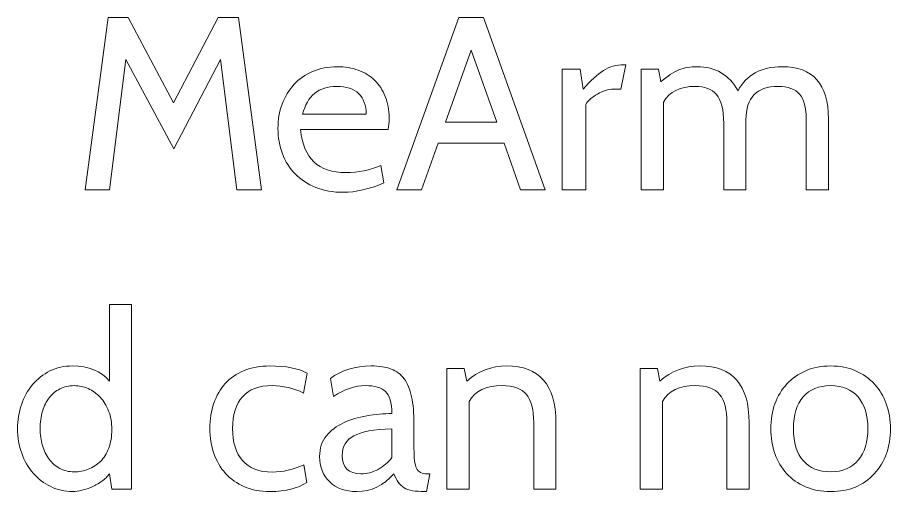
# Model space of a CAD drawing. Header units: centimetres. Extents: x -24 to 24.1, y -20.7 to 0.5.
# Drawn here: x 4.0141 to 4.3899, y -16.991 to -16.7868 of the extents above; entities that cross this region are included whole.
import ezdxf

# ---------------------------------------------------------------- set-up
doc = ezdxf.new("R2010")
doc.units = ezdxf.units.CM
doc.header["$MEASUREMENT"] = 0
doc.layers.add('Layer 1', color=7, linetype='Continuous')

msp = doc.modelspace()

# ---------------------------------------------------------------- linework, layer by layer
at = {"layer": 'Layer 1', "color": 250, "lineweight": 9}
for points, knots in [([(4.11909, -16.86103), (4.11909, -16.86103), (4.10849, -16.86103), (4.10849, -16.86103), (4.10849, -16.86103), (4.10849, -16.86103), (4.10149, -16.80493), (4.10149, -16.80493), (4.10149, -16.80493), (4.10149, -16.80493), (4.08134, -16.84342), (4.08134, -16.84342), (4.08134, -16.84342), (4.08134, -16.84342), (4.06076, -16.80493), (4.06076, -16.80493), (4.06076, -16.80493), (4.06076, -16.80493), (4.05376, -16.86103), (4.05376, -16.86103), (4.05376, -16.86103), (4.05376, -16.86103), (4.04316, -16.86103), (4.04316, -16.86103), (4.04316, -16.86103), (4.04316, -16.86103), (4.05313, -16.78679), (4.05313, -16.78679), (4.05313, -16.78679), (4.05313, -16.78679), (4.06172, -16.78679), (4.06172, -16.78679), (4.06172, -16.78679), (4.06172, -16.78679), (4.08123, -16.82359), (4.08123, -16.82359), (4.08123, -16.82359), (4.08123, -16.82359), (4.10053, -16.78679), (4.10053, -16.78679), (4.10053, -16.78679), (4.10053, -16.78679), (4.10923, -16.78679), (4.10923, -16.78679), (4.10923, -16.78679), (4.10923, -16.78679), (4.11909, -16.86103), (4.11909, -16.86103)], [0, 0, 0, 0, 0.076923, 0.076923, 0.076923, 0.076923, 0.153846, 0.153846, 0.153846, 0.153846, 0.230769, 0.230769, 0.230769, 0.230769, 0.307692, 0.307692, 0.307692, 0.307692, 0.384615, 0.384615, 0.384615, 0.384615, 0.461538, 0.461538, 0.461538, 0.461538, 0.538462, 0.538462, 0.538462, 0.538462, 0.615385, 0.615385, 0.615385, 0.615385, 0.692308, 0.692308, 0.692308, 0.692308, 0.769231, 0.769231, 0.769231, 0.769231, 0.846154, 0.846154, 0.846154, 0.846154, 1, 1, 1, 1]), ([(4.24127, -16.86103), (4.24127, -16.86103), (4.23066, -16.86103), (4.23066, -16.86103), (4.23066, -16.86103), (4.23066, -16.86103), (4.22356, -16.84098), (4.22356, -16.84098), (4.22356, -16.84098), (4.22356, -16.84098), (4.19513, -16.84098), (4.19513, -16.84098), (4.19513, -16.84098), (4.19513, -16.84098), (4.18803, -16.86103), (4.18803, -16.86103), (4.18803, -16.86103), (4.18803, -16.86103), (4.17742, -16.86103), (4.17742, -16.86103), (4.17742, -16.86103), (4.17742, -16.86103), (4.20404, -16.78679), (4.20404, -16.78679), (4.20404, -16.78679), (4.20404, -16.78679), (4.21465, -16.78679), (4.21465, -16.78679), (4.21465, -16.78679), (4.21465, -16.78679), (4.24127, -16.86103), (4.24127, -16.86103)], [0, 0, 0, 0, 0.111111, 0.111111, 0.111111, 0.111111, 0.222222, 0.222222, 0.222222, 0.222222, 0.333333, 0.333333, 0.333333, 0.333333, 0.444444, 0.444444, 0.444444, 0.444444, 0.555556, 0.555556, 0.555556, 0.555556, 0.666667, 0.666667, 0.666667, 0.666667, 0.777778, 0.777778, 0.777778, 0.777778, 1, 1, 1, 1]), ([(4.22037, -16.83186), (4.22037, -16.83186), (4.20934, -16.8009), (4.20934, -16.8009), (4.20934, -16.8009), (4.20934, -16.8009), (4.19832, -16.83186), (4.19832, -16.83186), (4.19832, -16.83186), (4.19832, -16.83186), (4.22037, -16.83186), (4.22037, -16.83186)], [0, 0, 0, 0, 0.25, 0.25, 0.25, 0.25, 0.5, 0.5, 0.5, 0.5, 1, 1, 1, 1]), ([(4.27595, -16.80715), (4.27595, -16.80715), (4.27383, -16.81765), (4.27383, -16.81765), (4.27383, -16.81765), (4.27383, -16.81765), (4.27054, -16.81765), (4.27054, -16.81765), (4.27054, -16.81765), (4.26948, -16.81765), (4.26835, -16.81785), (4.26714, -16.81824), (4.26714, -16.81824), (4.26594, -16.81862), (4.26479, -16.81914), (4.2637, -16.81977), (4.2637, -16.81977), (4.2626, -16.82041), (4.26159, -16.82112), (4.26067, -16.8219), (4.26067, -16.8219), (4.25976, -16.82267), (4.25908, -16.82349), (4.25866, -16.82433), (4.25866, -16.82433), (4.25866, -16.82433), (4.25866, -16.86103), (4.25866, -16.86103), (4.25866, -16.86103), (4.25866, -16.86103), (4.24848, -16.86103), (4.24848, -16.86103), (4.24848, -16.86103), (4.24848, -16.86103), (4.24848, -16.80906), (4.24848, -16.80906), (4.24848, -16.80906), (4.24848, -16.80906), (4.25633, -16.80906), (4.25633, -16.80906), (4.25633, -16.80906), (4.25633, -16.80906), (4.25749, -16.81765), (4.25749, -16.81765), (4.25749, -16.81765), (4.26075, -16.81398), (4.2637, -16.81131), (4.26635, -16.80965), (4.26635, -16.80965), (4.269, -16.80798), (4.27192, -16.80715), (4.2751, -16.80715), (4.2751, -16.80715), (4.2751, -16.80715), (4.27595, -16.80715), (4.27595, -16.80715)], [0, 0, 0, 0, 0.066667, 0.066667, 0.066667, 0.066667, 0.133333, 0.133333, 0.133333, 0.133333, 0.2, 0.2, 0.2, 0.2, 0.266667, 0.266667, 0.266667, 0.266667, 0.333333, 0.333333, 0.333333, 0.333333, 0.4, 0.4, 0.4, 0.4, 0.466667, 0.466667, 0.466667, 0.466667, 0.533333, 0.533333, 0.533333, 0.533333, 0.6, 0.6, 0.6, 0.6, 0.666667, 0.666667, 0.666667, 0.666667, 0.733333, 0.733333, 0.733333, 0.733333, 0.8, 0.8, 0.8, 0.8, 0.866667, 0.866667, 0.866667, 0.866667, 1, 1, 1, 1]), ([(4.1736, -16.83505), (4.1736, -16.83505), (4.13596, -16.83505), (4.13596, -16.83505), (4.13596, -16.83505), (4.13709, -16.84742), (4.14359, -16.85361), (4.15547, -16.85361), (4.15547, -16.85361), (4.16077, -16.85361), (4.16576, -16.85258), (4.17042, -16.85053), (4.17042, -16.85053), (4.17042, -16.85053), (4.1717, -16.85806), (4.1717, -16.85806), (4.1717, -16.85806), (4.16554, -16.86075), (4.15975, -16.86209), (4.1543, -16.86209), (4.1543, -16.86209), (4.14992, -16.86209), (4.14598, -16.86138), (4.14248, -16.85997), (4.14248, -16.85997), (4.13898, -16.85855), (4.13603, -16.85663), (4.13362, -16.85419), (4.13362, -16.85419), (4.13122, -16.85175), (4.12938, -16.84885), (4.12811, -16.84549), (4.12811, -16.84549), (4.12684, -16.84213), (4.1262, -16.83851), (4.1262, -16.83462), (4.1262, -16.83462), (4.1262, -16.83087), (4.1268, -16.82737), (4.128, -16.82412), (4.128, -16.82412), (4.1292, -16.82087), (4.1309, -16.81806), (4.13309, -16.81569), (4.13309, -16.81569), (4.13528, -16.81332), (4.13795, -16.81145), (4.1411, -16.81007), (4.1411, -16.81007), (4.14424, -16.80869), (4.14776, -16.808), (4.15165, -16.808), (4.15165, -16.808), (4.15497, -16.808), (4.15801, -16.8085), (4.16077, -16.80949), (4.16077, -16.80949), (4.16353, -16.81048), (4.16588, -16.81193), (4.16782, -16.81383), (4.16782, -16.81383), (4.16977, -16.81574), (4.17129, -16.81806), (4.17238, -16.82078), (4.17238, -16.82078), (4.17348, -16.8235), (4.17403, -16.82656), (4.17403, -16.82996), (4.17403, -16.82996), (4.17403, -16.83193), (4.17389, -16.83363), (4.1736, -16.83505)], [0, 0, 0, 0, 0.052632, 0.052632, 0.052632, 0.052632, 0.105263, 0.105263, 0.105263, 0.105263, 0.157895, 0.157895, 0.157895, 0.157895, 0.210526, 0.210526, 0.210526, 0.210526, 0.263158, 0.263158, 0.263158, 0.263158, 0.315789, 0.315789, 0.315789, 0.315789, 0.368421, 0.368421, 0.368421, 0.368421, 0.421053, 0.421053, 0.421053, 0.421053, 0.473684, 0.473684, 0.473684, 0.473684, 0.526316, 0.526316, 0.526316, 0.526316, 0.578947, 0.578947, 0.578947, 0.578947, 0.631579, 0.631579, 0.631579, 0.631579, 0.684211, 0.684211, 0.684211, 0.684211, 0.736842, 0.736842, 0.736842, 0.736842, 0.789474, 0.789474, 0.789474, 0.789474, 0.842105, 0.842105, 0.842105, 0.842105, 0.894737, 0.894737, 0.894737, 0.894737, 1, 1, 1, 1]), ([(4.36312, -16.86103), (4.36312, -16.86103), (4.35358, -16.86103), (4.35358, -16.86103), (4.35358, -16.86103), (4.35358, -16.86103), (4.35358, -16.83049), (4.35358, -16.83049), (4.35358, -16.83049), (4.35358, -16.82561), (4.35262, -16.82205), (4.35072, -16.81983), (4.35072, -16.81983), (4.34881, -16.8176), (4.3457, -16.81649), (4.34138, -16.81649), (4.34138, -16.81649), (4.33219, -16.81649), (4.3276, -16.82129), (4.3276, -16.83091), (4.3276, -16.83091), (4.3276, -16.83091), (4.3276, -16.86103), (4.3276, -16.86103), (4.3276, -16.86103), (4.3276, -16.86103), (4.31805, -16.86103), (4.31805, -16.86103), (4.31805, -16.86103), (4.31805, -16.86103), (4.31805, -16.83239), (4.31805, -16.83239), (4.31805, -16.83239), (4.31805, -16.82646), (4.31701, -16.82232), (4.31492, -16.81999), (4.31492, -16.81999), (4.31284, -16.81765), (4.30981, -16.81649), (4.30585, -16.81649), (4.30585, -16.81649), (4.29921, -16.81649), (4.29461, -16.81875), (4.29207, -16.82327), (4.29207, -16.82327), (4.29207, -16.82327), (4.29207, -16.86103), (4.29207, -16.86103), (4.29207, -16.86103), (4.29207, -16.86103), (4.28252, -16.86103), (4.28252, -16.86103), (4.28252, -16.86103), (4.28252, -16.86103), (4.28252, -16.80906), (4.28252, -16.80906), (4.28252, -16.80906), (4.28252, -16.80906), (4.28995, -16.80906), (4.28995, -16.80906), (4.28995, -16.80906), (4.28995, -16.80906), (4.29101, -16.81458), (4.29101, -16.81458), (4.29101, -16.81458), (4.29384, -16.81203), (4.29642, -16.8103), (4.29875, -16.80938), (4.29875, -16.80938), (4.30108, -16.80846), (4.3037, -16.808), (4.3066, -16.808), (4.3066, -16.808), (4.31452, -16.808), (4.32038, -16.81147), (4.3242, -16.8184), (4.3242, -16.8184), (4.32781, -16.81147), (4.33414, -16.808), (4.34319, -16.808), (4.34319, -16.808), (4.35648, -16.808), (4.36312, -16.81546), (4.36312, -16.83038), (4.36312, -16.83038), (4.36312, -16.83038), (4.36312, -16.86103), (4.36312, -16.86103)], [0, 0, 0, 0, 0.043478, 0.043478, 0.043478, 0.043478, 0.086957, 0.086957, 0.086957, 0.086957, 0.130435, 0.130435, 0.130435, 0.130435, 0.173913, 0.173913, 0.173913, 0.173913, 0.217391, 0.217391, 0.217391, 0.217391, 0.26087, 0.26087, 0.26087, 0.26087, 0.304348, 0.304348, 0.304348, 0.304348, 0.347826, 0.347826, 0.347826, 0.347826, 0.391304, 0.391304, 0.391304, 0.391304, 0.434783, 0.434783, 0.434783, 0.434783, 0.478261, 0.478261, 0.478261, 0.478261, 0.521739, 0.521739, 0.521739, 0.521739, 0.565217, 0.565217, 0.565217, 0.565217, 0.608696, 0.608696, 0.608696, 0.608696, 0.652174, 0.652174, 0.652174, 0.652174, 0.695652, 0.695652, 0.695652, 0.695652, 0.73913, 0.73913, 0.73913, 0.73913, 0.782609, 0.782609, 0.782609, 0.782609, 0.826087, 0.826087, 0.826087, 0.826087, 0.869565, 0.869565, 0.869565, 0.869565, 0.913043, 0.913043, 0.913043, 0.913043, 1, 1, 1, 1]), ([(4.15144, -16.81649), (4.14373, -16.81649), (4.13885, -16.82048), (4.1368, -16.82847), (4.1368, -16.82847), (4.1368, -16.82847), (4.16417, -16.82847), (4.16417, -16.82847), (4.16417, -16.82847), (4.16417, -16.82465), (4.16311, -16.8217), (4.16098, -16.81962), (4.16098, -16.81962), (4.15886, -16.81753), (4.15568, -16.81649), (4.15144, -16.81649)], [0, 0, 0, 0, 0.2, 0.2, 0.2, 0.2, 0.4, 0.4, 0.4, 0.4, 0.6, 0.6, 0.6, 0.6, 1, 1, 1, 1]), ([(4.0632, -16.98989), (4.0632, -16.98989), (4.05471, -16.98989), (4.05471, -16.98989), (4.05471, -16.98989), (4.05471, -16.98989), (4.05365, -16.98331), (4.05365, -16.98331), (4.05365, -16.98331), (4.0528, -16.98451), (4.05173, -16.98557), (4.05042, -16.98649), (4.05042, -16.98649), (4.04911, -16.98741), (4.04773, -16.98821), (4.04628, -16.98888), (4.04628, -16.98888), (4.04483, -16.98955), (4.04337, -16.99006), (4.04188, -16.99042), (4.04188, -16.99042), (4.0404, -16.99077), (4.03902, -16.99095), (4.03774, -16.99095), (4.03774, -16.99095), (4.03442, -16.99095), (4.03131, -16.99024), (4.02841, -16.98883), (4.02841, -16.98883), (4.02551, -16.98741), (4.023, -16.98548), (4.02088, -16.98305), (4.02088, -16.98305), (4.01876, -16.98061), (4.0171, -16.97774), (4.0159, -16.97446), (4.0159, -16.97446), (4.0147, -16.97117), (4.01409, -16.96765), (4.01409, -16.9639), (4.01409, -16.9639), (4.01409, -16.9603), (4.01466, -16.95685), (4.01579, -16.95356), (4.01579, -16.95356), (4.01692, -16.95027), (4.01853, -16.94739), (4.02062, -16.94492), (4.02062, -16.94492), (4.0227, -16.94244), (4.02519, -16.94048), (4.02809, -16.93903), (4.02809, -16.93903), (4.03099, -16.93758), (4.03421, -16.93686), (4.03774, -16.93686), (4.03774, -16.93686), (4.04474, -16.93686), (4.05005, -16.93905), (4.05365, -16.94343), (4.05365, -16.94343), (4.05365, -16.94343), (4.05365, -16.91035), (4.05365, -16.91035), (4.05365, -16.91035), (4.05365, -16.91035), (4.0632, -16.91035), (4.0632, -16.91035), (4.0632, -16.91035), (4.0632, -16.91035), (4.0632, -16.98989), (4.0632, -16.98989)], [0, 0, 0, 0, 0.052632, 0.052632, 0.052632, 0.052632, 0.105263, 0.105263, 0.105263, 0.105263, 0.157895, 0.157895, 0.157895, 0.157895, 0.210526, 0.210526, 0.210526, 0.210526, 0.263158, 0.263158, 0.263158, 0.263158, 0.315789, 0.315789, 0.315789, 0.315789, 0.368421, 0.368421, 0.368421, 0.368421, 0.421053, 0.421053, 0.421053, 0.421053, 0.473684, 0.473684, 0.473684, 0.473684, 0.526316, 0.526316, 0.526316, 0.526316, 0.578947, 0.578947, 0.578947, 0.578947, 0.631579, 0.631579, 0.631579, 0.631579, 0.684211, 0.684211, 0.684211, 0.684211, 0.736842, 0.736842, 0.736842, 0.736842, 0.789474, 0.789474, 0.789474, 0.789474, 0.842105, 0.842105, 0.842105, 0.842105, 0.894737, 0.894737, 0.894737, 0.894737, 1, 1, 1, 1]), ([(4.1228, -16.99095), (4.11863, -16.99095), (4.11495, -16.99026), (4.11177, -16.98888), (4.11177, -16.98888), (4.10859, -16.9875), (4.10588, -16.98559), (4.10366, -16.98315), (4.10366, -16.98315), (4.10143, -16.98071), (4.09975, -16.97785), (4.09862, -16.97456), (4.09862, -16.97456), (4.09749, -16.97127), (4.09692, -16.96768), (4.09692, -16.9638), (4.09692, -16.9638), (4.09692, -16.95984), (4.09749, -16.95621), (4.09862, -16.95293), (4.09862, -16.95293), (4.09975, -16.94964), (4.10139, -16.94679), (4.10355, -16.94439), (4.10355, -16.94439), (4.10571, -16.94199), (4.10839, -16.94013), (4.11161, -16.93882), (4.11161, -16.93882), (4.11483, -16.93751), (4.11852, -16.93686), (4.12269, -16.93686), (4.12269, -16.93686), (4.12962, -16.93686), (4.13496, -16.93788), (4.13871, -16.93993), (4.13871, -16.93993), (4.13871, -16.93993), (4.13722, -16.94853), (4.13722, -16.94853), (4.13722, -16.94853), (4.13284, -16.9464), (4.12835, -16.94534), (4.12375, -16.94534), (4.12375, -16.94534), (4.11803, -16.94534), (4.11375, -16.94693), (4.11092, -16.95012), (4.11092, -16.95012), (4.10809, -16.9533), (4.10668, -16.95786), (4.10668, -16.9638), (4.10668, -16.9638), (4.10668, -16.96974), (4.10809, -16.97435), (4.11092, -16.97764), (4.11092, -16.97764), (4.11375, -16.98093), (4.11803, -16.98257), (4.12375, -16.98257), (4.12375, -16.98257), (4.12842, -16.98257), (4.13295, -16.98151), (4.13733, -16.97939), (4.13733, -16.97939), (4.13733, -16.97939), (4.1386, -16.98702), (4.1386, -16.98702), (4.1386, -16.98702), (4.13471, -16.98964), (4.12945, -16.99095), (4.1228, -16.99095)], [0, 0, 0, 0, 0.052632, 0.052632, 0.052632, 0.052632, 0.105263, 0.105263, 0.105263, 0.105263, 0.157895, 0.157895, 0.157895, 0.157895, 0.210526, 0.210526, 0.210526, 0.210526, 0.263158, 0.263158, 0.263158, 0.263158, 0.315789, 0.315789, 0.315789, 0.315789, 0.368421, 0.368421, 0.368421, 0.368421, 0.421053, 0.421053, 0.421053, 0.421053, 0.473684, 0.473684, 0.473684, 0.473684, 0.526316, 0.526316, 0.526316, 0.526316, 0.578947, 0.578947, 0.578947, 0.578947, 0.631579, 0.631579, 0.631579, 0.631579, 0.684211, 0.684211, 0.684211, 0.684211, 0.736842, 0.736842, 0.736842, 0.736842, 0.789474, 0.789474, 0.789474, 0.789474, 0.842105, 0.842105, 0.842105, 0.842105, 0.894737, 0.894737, 0.894737, 0.894737, 1, 1, 1, 1]), ([(4.19163, -16.98331), (4.19163, -16.98331), (4.19014, -16.99095), (4.19014, -16.99095), (4.19014, -16.99095), (4.19014, -16.99095), (4.1894, -16.99095), (4.1894, -16.99095), (4.1894, -16.99095), (4.18728, -16.99095), (4.18551, -16.99082), (4.1841, -16.99058), (4.1841, -16.99058), (4.18269, -16.99033), (4.18148, -16.9899), (4.18049, -16.9893), (4.18049, -16.9893), (4.1795, -16.9887), (4.17867, -16.98791), (4.178, -16.98692), (4.178, -16.98692), (4.17733, -16.98593), (4.17668, -16.98473), (4.17604, -16.98331), (4.17604, -16.98331), (4.17166, -16.9884), (4.16635, -16.99095), (4.16013, -16.99095), (4.16013, -16.99095), (4.15525, -16.99095), (4.15136, -16.98955), (4.14847, -16.98676), (4.14847, -16.98676), (4.14557, -16.98397), (4.14412, -16.98034), (4.14412, -16.97589), (4.14412, -16.97589), (4.14412, -16.97228), (4.14509, -16.96931), (4.14703, -16.96698), (4.14703, -16.96698), (4.14898, -16.96464), (4.15145, -16.96277), (4.15446, -16.96136), (4.15446, -16.96136), (4.15746, -16.95994), (4.1608, -16.95894), (4.16448, -16.95834), (4.16448, -16.95834), (4.16816, -16.95773), (4.17173, -16.9574), (4.17519, -16.95733), (4.17519, -16.95733), (4.17519, -16.95266), (4.17429, -16.9495), (4.17249, -16.94784), (4.17249, -16.94784), (4.17068, -16.94617), (4.1678, -16.94534), (4.16384, -16.94534), (4.16384, -16.94534), (4.15932, -16.94534), (4.15476, -16.9469), (4.15016, -16.95001), (4.15016, -16.95001), (4.15016, -16.95001), (4.14878, -16.94227), (4.14878, -16.94227), (4.14878, -16.94227), (4.15345, -16.93866), (4.15932, -16.93686), (4.16639, -16.93686), (4.16639, -16.93686), (4.16971, -16.93686), (4.17254, -16.9373), (4.17487, -16.93818), (4.17487, -16.93818), (4.17721, -16.93907), (4.1791, -16.94048), (4.18055, -16.94243), (4.18055, -16.94243), (4.182, -16.94437), (4.18306, -16.94693), (4.18373, -16.95012), (4.18373, -16.95012), (4.1844, -16.9533), (4.18474, -16.95719), (4.18474, -16.96178), (4.18474, -16.96178), (4.18474, -16.96178), (4.18474, -16.97239), (4.18474, -16.97239), (4.18474, -16.97239), (4.18474, -16.97649), (4.18509, -16.97933), (4.1858, -16.98093), (4.1858, -16.98093), (4.1865, -16.98252), (4.18813, -16.98331), (4.19068, -16.98331), (4.19068, -16.98331), (4.19068, -16.98331), (4.19163, -16.98331), (4.19163, -16.98331)], [0, 0, 0, 0, 0.037037, 0.037037, 0.037037, 0.037037, 0.074074, 0.074074, 0.074074, 0.074074, 0.111111, 0.111111, 0.111111, 0.111111, 0.148148, 0.148148, 0.148148, 0.148148, 0.185185, 0.185185, 0.185185, 0.185185, 0.222222, 0.222222, 0.222222, 0.222222, 0.259259, 0.259259, 0.259259, 0.259259, 0.296296, 0.296296, 0.296296, 0.296296, 0.333333, 0.333333, 0.333333, 0.333333, 0.37037, 0.37037, 0.37037, 0.37037, 0.407407, 0.407407, 0.407407, 0.407407, 0.444444, 0.444444, 0.444444, 0.444444, 0.481481, 0.481481, 0.481481, 0.481481, 0.518519, 0.518519, 0.518519, 0.518519, 0.555556, 0.555556, 0.555556, 0.555556, 0.592593, 0.592593, 0.592593, 0.592593, 0.62963, 0.62963, 0.62963, 0.62963, 0.666667, 0.666667, 0.666667, 0.666667, 0.703704, 0.703704, 0.703704, 0.703704, 0.740741, 0.740741, 0.740741, 0.740741, 0.777778, 0.777778, 0.777778, 0.777778, 0.814815, 0.814815, 0.814815, 0.814815, 0.851852, 0.851852, 0.851852, 0.851852, 0.888889, 0.888889, 0.888889, 0.888889, 0.925926, 0.925926, 0.925926, 0.925926, 1, 1, 1, 1]), ([(4.24582, -16.98989), (4.24582, -16.98989), (4.23628, -16.98989), (4.23628, -16.98989), (4.23628, -16.98989), (4.23628, -16.98989), (4.23628, -16.96125), (4.23628, -16.96125), (4.23628, -16.96125), (4.23628, -16.95567), (4.23524, -16.95162), (4.23315, -16.94911), (4.23315, -16.94911), (4.23106, -16.9466), (4.22758, -16.94534), (4.2227, -16.94534), (4.2227, -16.94534), (4.21578, -16.94534), (4.21104, -16.94761), (4.20849, -16.95213), (4.20849, -16.95213), (4.20849, -16.95213), (4.20849, -16.98989), (4.20849, -16.98989), (4.20849, -16.98989), (4.20849, -16.98989), (4.19895, -16.98989), (4.19895, -16.98989), (4.19895, -16.98989), (4.19895, -16.98989), (4.19895, -16.93792), (4.19895, -16.93792), (4.19895, -16.93792), (4.19895, -16.93792), (4.20637, -16.93792), (4.20637, -16.93792), (4.20637, -16.93792), (4.20637, -16.93792), (4.20743, -16.94343), (4.20743, -16.94343), (4.20743, -16.94343), (4.21238, -16.93905), (4.21811, -16.93686), (4.22461, -16.93686), (4.22461, -16.93686), (4.23875, -16.93686), (4.24582, -16.94499), (4.24582, -16.96125), (4.24582, -16.96125), (4.24582, -16.96125), (4.24582, -16.98989), (4.24582, -16.98989)], [0, 0, 0, 0, 0.071429, 0.071429, 0.071429, 0.071429, 0.142857, 0.142857, 0.142857, 0.142857, 0.214286, 0.214286, 0.214286, 0.214286, 0.285714, 0.285714, 0.285714, 0.285714, 0.357143, 0.357143, 0.357143, 0.357143, 0.428571, 0.428571, 0.428571, 0.428571, 0.5, 0.5, 0.5, 0.5, 0.571429, 0.571429, 0.571429, 0.571429, 0.642857, 0.642857, 0.642857, 0.642857, 0.714286, 0.714286, 0.714286, 0.714286, 0.785714, 0.785714, 0.785714, 0.785714, 0.857143, 0.857143, 0.857143, 0.857143, 1, 1, 1, 1]), ([(4.32897, -16.98989), (4.32897, -16.98989), (4.31942, -16.98989), (4.31942, -16.98989), (4.31942, -16.98989), (4.31942, -16.98989), (4.31942, -16.96125), (4.31942, -16.96125), (4.31942, -16.96125), (4.31942, -16.95567), (4.31838, -16.95162), (4.3163, -16.94911), (4.3163, -16.94911), (4.31421, -16.9466), (4.31073, -16.94534), (4.30585, -16.94534), (4.30585, -16.94534), (4.29892, -16.94534), (4.29418, -16.94761), (4.29164, -16.95213), (4.29164, -16.95213), (4.29164, -16.95213), (4.29164, -16.98989), (4.29164, -16.98989), (4.29164, -16.98989), (4.29164, -16.98989), (4.28209, -16.98989), (4.28209, -16.98989), (4.28209, -16.98989), (4.28209, -16.98989), (4.28209, -16.93792), (4.28209, -16.93792), (4.28209, -16.93792), (4.28209, -16.93792), (4.28952, -16.93792), (4.28952, -16.93792), (4.28952, -16.93792), (4.28952, -16.93792), (4.29058, -16.94343), (4.29058, -16.94343), (4.29058, -16.94343), (4.29553, -16.93905), (4.30125, -16.93686), (4.30776, -16.93686), (4.30776, -16.93686), (4.3219, -16.93686), (4.32897, -16.94499), (4.32897, -16.96125), (4.32897, -16.96125), (4.32897, -16.96125), (4.32897, -16.98989), (4.32897, -16.98989)], [0, 0, 0, 0, 0.071429, 0.071429, 0.071429, 0.071429, 0.142857, 0.142857, 0.142857, 0.142857, 0.214286, 0.214286, 0.214286, 0.214286, 0.285714, 0.285714, 0.285714, 0.285714, 0.357143, 0.357143, 0.357143, 0.357143, 0.428571, 0.428571, 0.428571, 0.428571, 0.5, 0.5, 0.5, 0.5, 0.571429, 0.571429, 0.571429, 0.571429, 0.642857, 0.642857, 0.642857, 0.642857, 0.714286, 0.714286, 0.714286, 0.714286, 0.785714, 0.785714, 0.785714, 0.785714, 0.857143, 0.857143, 0.857143, 0.857143, 1, 1, 1, 1]), ([(4.38285, -16.98331), (4.37825, -16.9884), (4.37199, -16.99095), (4.36407, -16.99095), (4.36407, -16.99095), (4.36004, -16.99095), (4.35644, -16.99026), (4.35326, -16.98888), (4.35326, -16.98888), (4.35007, -16.9875), (4.34737, -16.98561), (4.34514, -16.9832), (4.34514, -16.9832), (4.34292, -16.9808), (4.34122, -16.97794), (4.34005, -16.97461), (4.34005, -16.97461), (4.33889, -16.97129), (4.3383, -16.96772), (4.3383, -16.9639), (4.3383, -16.9639), (4.3383, -16.96001), (4.3389, -16.95643), (4.34011, -16.95314), (4.34011, -16.95314), (4.34131, -16.94985), (4.34302, -16.947), (4.34525, -16.9446), (4.34525, -16.9446), (4.34748, -16.9422), (4.35018, -16.94031), (4.35336, -16.93893), (4.35336, -16.93893), (4.35654, -16.93755), (4.36012, -16.93686), (4.36407, -16.93686), (4.36407, -16.93686), (4.36803, -16.93686), (4.3716, -16.93755), (4.37479, -16.93893), (4.37479, -16.93893), (4.37797, -16.94031), (4.38067, -16.94221), (4.3829, -16.94465), (4.3829, -16.94465), (4.38513, -16.94709), (4.38684, -16.94996), (4.38804, -16.95324), (4.38804, -16.95324), (4.38924, -16.95653), (4.38985, -16.96009), (4.38985, -16.9639), (4.38985, -16.9639), (4.38985, -16.97168), (4.38751, -16.97815), (4.38285, -16.98331)], [0, 0, 0, 0, 0.066667, 0.066667, 0.066667, 0.066667, 0.133333, 0.133333, 0.133333, 0.133333, 0.2, 0.2, 0.2, 0.2, 0.266667, 0.266667, 0.266667, 0.266667, 0.333333, 0.333333, 0.333333, 0.333333, 0.4, 0.4, 0.4, 0.4, 0.466667, 0.466667, 0.466667, 0.466667, 0.533333, 0.533333, 0.533333, 0.533333, 0.6, 0.6, 0.6, 0.6, 0.666667, 0.666667, 0.666667, 0.666667, 0.733333, 0.733333, 0.733333, 0.733333, 0.8, 0.8, 0.8, 0.8, 0.866667, 0.866667, 0.866667, 0.866667, 1, 1, 1, 1]), ([(4.03849, -16.94534), (4.03623, -16.94534), (4.03419, -16.9458), (4.03239, -16.94672), (4.03239, -16.94672), (4.03059, -16.94764), (4.02905, -16.94891), (4.02778, -16.95054), (4.02778, -16.95054), (4.0265, -16.95217), (4.02553, -16.95411), (4.02486, -16.95637), (4.02486, -16.95637), (4.02419, -16.95863), (4.02385, -16.96115), (4.02385, -16.9639), (4.02385, -16.9639), (4.02385, -16.96645), (4.02419, -16.96885), (4.02486, -16.97111), (4.02486, -16.97111), (4.02553, -16.97338), (4.02648, -16.97534), (4.02772, -16.977), (4.02772, -16.977), (4.02896, -16.97866), (4.03048, -16.97999), (4.03228, -16.98098), (4.03228, -16.98098), (4.03409, -16.98197), (4.03615, -16.98246), (4.03849, -16.98246), (4.03849, -16.98246), (4.04061, -16.98246), (4.04264, -16.98209), (4.04459, -16.98135), (4.04459, -16.98135), (4.04653, -16.98061), (4.04826, -16.97948), (4.04978, -16.97796), (4.04978, -16.97796), (4.0513, -16.97643), (4.0525, -16.97453), (4.05339, -16.97223), (4.05339, -16.97223), (4.05427, -16.96993), (4.05471, -16.96726), (4.05471, -16.96422), (4.05471, -16.96422), (4.05471, -16.96125), (4.05425, -16.9586), (4.05333, -16.95627), (4.05333, -16.95627), (4.05242, -16.95393), (4.0512, -16.95195), (4.04968, -16.95033), (4.04968, -16.95033), (4.04816, -16.9487), (4.04642, -16.94746), (4.04448, -16.94662), (4.04448, -16.94662), (4.04253, -16.94577), (4.04054, -16.94534), (4.03849, -16.94534)], [0, 0, 0, 0, 0.058824, 0.058824, 0.058824, 0.058824, 0.117647, 0.117647, 0.117647, 0.117647, 0.176471, 0.176471, 0.176471, 0.176471, 0.235294, 0.235294, 0.235294, 0.235294, 0.294118, 0.294118, 0.294118, 0.294118, 0.352941, 0.352941, 0.352941, 0.352941, 0.411765, 0.411765, 0.411765, 0.411765, 0.470588, 0.470588, 0.470588, 0.470588, 0.529412, 0.529412, 0.529412, 0.529412, 0.588235, 0.588235, 0.588235, 0.588235, 0.647059, 0.647059, 0.647059, 0.647059, 0.705882, 0.705882, 0.705882, 0.705882, 0.764706, 0.764706, 0.764706, 0.764706, 0.823529, 0.823529, 0.823529, 0.823529, 0.882353, 0.882353, 0.882353, 0.882353, 1, 1, 1, 1]), ([(4.37585, -16.95022), (4.37309, -16.94697), (4.36916, -16.94534), (4.36407, -16.94534), (4.36407, -16.94534), (4.35898, -16.94534), (4.35504, -16.94695), (4.35225, -16.95017), (4.35225, -16.95017), (4.34946, -16.95339), (4.34806, -16.95796), (4.34806, -16.9639), (4.34806, -16.9639), (4.34806, -16.96984), (4.34946, -16.97442), (4.35225, -16.97764), (4.35225, -16.97764), (4.35504, -16.98085), (4.35898, -16.98246), (4.36407, -16.98246), (4.36407, -16.98246), (4.36924, -16.98246), (4.3732, -16.9808), (4.37595, -16.97748), (4.37595, -16.97748), (4.37871, -16.97415), (4.38009, -16.96963), (4.38009, -16.9639), (4.38009, -16.9639), (4.38009, -16.95803), (4.37867, -16.95347), (4.37585, -16.95022)], [0, 0, 0, 0, 0.111111, 0.111111, 0.111111, 0.111111, 0.222222, 0.222222, 0.222222, 0.222222, 0.333333, 0.333333, 0.333333, 0.333333, 0.444444, 0.444444, 0.444444, 0.444444, 0.555556, 0.555556, 0.555556, 0.555556, 0.666667, 0.666667, 0.666667, 0.666667, 0.777778, 0.777778, 0.777778, 0.777778, 1, 1, 1, 1]), ([(4.17519, -16.97631), (4.17519, -16.97631), (4.17519, -16.9639), (4.17519, -16.9639), (4.17519, -16.9639), (4.16755, -16.96419), (4.16209, -16.96519), (4.15881, -16.96693), (4.15881, -16.96693), (4.15552, -16.96866), (4.15387, -16.97147), (4.15387, -16.97536), (4.15387, -16.97536), (4.15387, -16.98066), (4.15656, -16.98331), (4.16193, -16.98331), (4.16193, -16.98331), (4.16448, -16.98331), (4.16694, -16.98267), (4.1693, -16.9814), (4.1693, -16.9814), (4.17167, -16.98013), (4.17364, -16.97843), (4.17519, -16.97631)], [0, 0, 0, 0, 0.142857, 0.142857, 0.142857, 0.142857, 0.285714, 0.285714, 0.285714, 0.285714, 0.428571, 0.428571, 0.428571, 0.428571, 0.571429, 0.571429, 0.571429, 0.571429, 0.714286, 0.714286, 0.714286, 0.714286, 1, 1, 1, 1])]:
    msp.add_open_spline(points, degree=3, knots=knots, dxfattribs=at)

doc.saveas('drawing.dxf')
